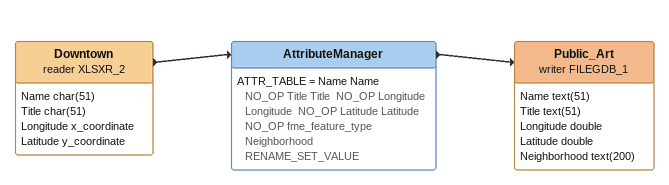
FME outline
Downtown (reader XLSXR_2)
    attributes: Name char(51), Title char(51), Longitude x_coordinate, Latitude y_coordinate
    -> AttributeManager
AttributeManager
    ATTR_TABLE = Name Name  NO_OP Title Title  NO_OP Longitude Longitude  NO_OP Latitude Latitude  NO_OP fme_feature_type Neighborhood  RENAME_SET_VALUE
    -> Public_Art (writer FILEGDB_1)
Public_Art (writer FILEGDB_1)
    attributes: Name text(51), Title text(51), Longitude double, Latitude double, Neighborhood text(200)
